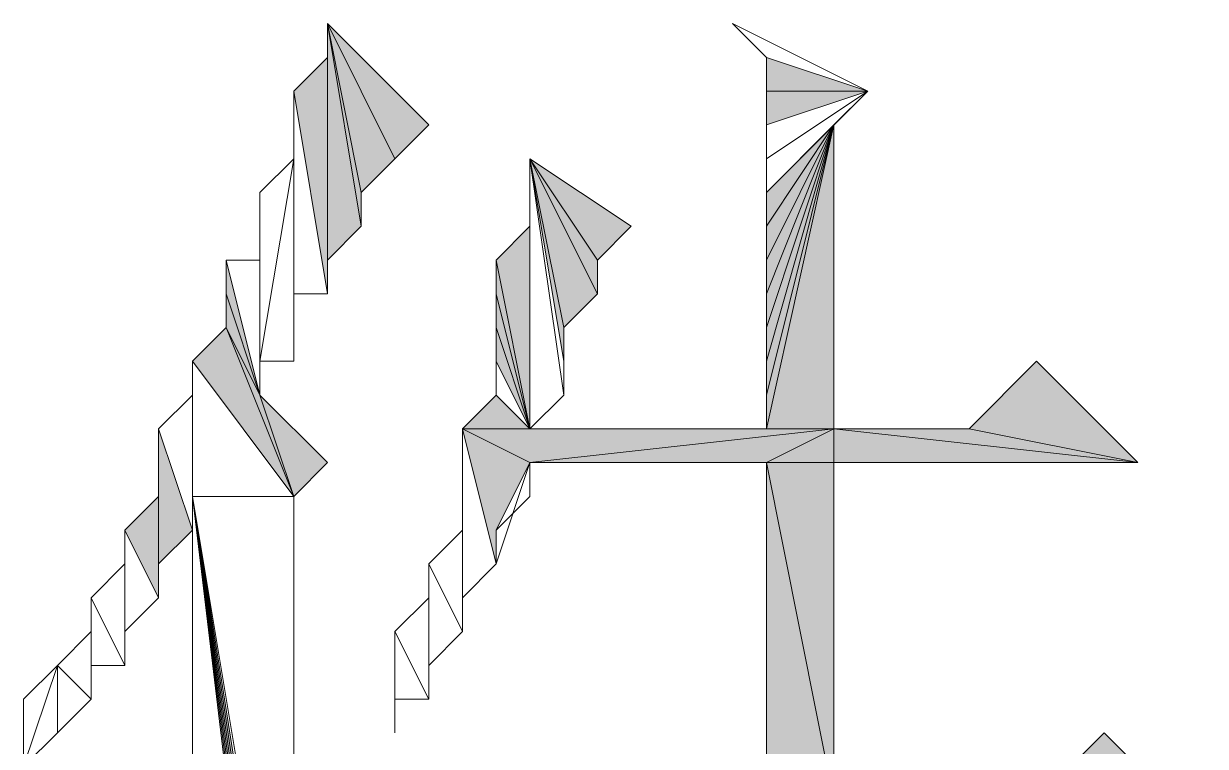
# Model space of a CAD drawing. Header units: inches. Extents: x -244 to 17, y 0 to 370.
# Drawn here: x -0.053 to 2.17, y 12.558 to 13.917 of the extents above; entities that cross this region are included whole.
import ezdxf

# ---------------------------------------------------------------- set-up
doc = ezdxf.new("R2010")
doc.units = ezdxf.units.IN
doc.header["$MEASUREMENT"] = 0
doc.layers.add('图层 1', color=7, linetype='Continuous')

# ---------------------------------------------------------------- blocks, each defined once
blk = doc.blocks.new('block 2')
at = {"layer": '图层 1', "true_color": 0xffffff}
h = blk.add_hatch(color=7, dxfattribs=at)
h.dxf.hatch_style = 2
h.paths.add_polyline_path([(33.0201, 20.447), (33.274, 20.447), (33.0834, 20.3836)])
h.paths.add_polyline_path([(33.0834, 20.5104), (33.147, 20.447), (32.9565, 20.447)])
h = blk.add_hatch(color=7, dxfattribs=at)
h.dxf.hatch_style = 2
h.paths.add_polyline_path([(33.147, 20.3836), (31.6231, 20.1931), (31.5595, 20.1931)])
h.paths.add_polyline_path([(31.6865, 20.1931), (33.147, 20.3836), (31.6231, 20.1931)])
h.paths.add_polyline_path([(31.75, 20.1931), (31.6865, 20.1931), (33.147, 20.3836)])
h = blk.add_hatch(color=7, dxfattribs=at)
h.dxf.hatch_style = 2
h.paths.add_polyline_path([(33.147, 20.3836), (31.8136, 20.1931), (31.75, 20.1931)])
h.paths.add_polyline_path([(31.877, 20.1931), (33.147, 20.3836), (31.8136, 20.1931)])
h.paths.add_polyline_path([(31.9405, 20.1931), (31.877, 20.1931), (33.147, 20.3836)])
h = blk.add_hatch(color=7, dxfattribs=at)
h.dxf.hatch_style = 2
h.paths.add_polyline_path([(33.147, 20.1931), (33.4645, 20.3199), (33.4011, 20.3836)])
h.paths.add_polyline_path([(33.3375, 20.2565), (33.147, 20.1931), (33.4645, 20.3199)])
h = blk.add_hatch(color=7, dxfattribs=at)
h.dxf.hatch_style = 2
h.paths.add_polyline_path([(33.3375, 20.2565), (33.528, 20.3199), (33.4645, 20.3199)])
h.paths.add_polyline_path([(33.5916, 20.3199), (33.3375, 20.2565), (33.528, 20.3199)])
h = blk.add_hatch(color=7, dxfattribs=at)
h.dxf.hatch_style = 2
h.paths.add_polyline_path([(33.3375, 20.2565), (33.147, 20.1931), (33.2106, 20.1294)])
h = blk.add_hatch(color=7, dxfattribs=at)
h.dxf.hatch_style = 2
h.paths.add_polyline_path([(33.9091, 20.1931), (33.9725, 20.1294), (33.528, 20.1294)])
h = blk.add_hatch(color=7, dxfattribs=at)
h.dxf.hatch_style = 2
h.paths.add_polyline_path([(34.036, 20.1294), (33.7185, 20.066), (33.7819, 20.0026)])
h.paths.add_polyline_path([(33.655, 20.066), (34.036, 20.1294), (33.7185, 20.066)])
h.paths.add_polyline_path([(33.5916, 20.1294), (33.655, 20.066), (34.036, 20.1294)])
h = blk.add_hatch(color=7, dxfattribs=at)
h.dxf.hatch_style = 2
h.paths.add_polyline_path([(34.036, 20.1294), (33.7819, 20.0026), (33.8455, 19.9388)])
h = blk.add_hatch(color=7, dxfattribs=at)
h.dxf.hatch_style = 2
h.paths.add_polyline_path([(33.2106, 19.7487), (33.0201, 19.8121), (33.274, 19.8755)])
h.paths.add_polyline_path([(33.0834, 19.8121), (33.2106, 19.7487), (33.0201, 19.8121)])
h = blk.add_hatch(color=7, dxfattribs=at)
h.dxf.hatch_style = 2
h.paths.add_polyline_path([(33.274, 19.8755), (33.2106, 19.7487), (33.274, 19.1771)])
h = blk.add_hatch(color=7, dxfattribs=at)
h.dxf.hatch_style = 2
h.paths.add_polyline_path([(33.3375, 19.8121), (33.274, 19.7487), (33.274, 19.8755)])
h = blk.add_hatch(color=7, dxfattribs=at)
h.dxf.hatch_style = 2
h.paths.add_polyline_path([(33.274, 19.7487), (33.5916, 19.8121), (33.528, 19.8121)])
h.paths.add_polyline_path([(33.655, 19.7487), (33.274, 19.7487), (33.5916, 19.8121)])
h = blk.add_hatch(color=7, dxfattribs=at)
h.dxf.hatch_style = 2
h.paths.add_polyline_path([(33.274, 19.7487), (33.4645, 19.8121), (33.4011, 19.8121)])
h.paths.add_polyline_path([(33.528, 19.8121), (33.274, 19.7487), (33.4645, 19.8121)])
h = blk.add_hatch(color=7, dxfattribs=at)
h.dxf.hatch_style = 2
h.paths.add_polyline_path([(33.2106, 19.7487), (33.2106, 19.3039), (33.274, 19.1771)])
h = blk.add_hatch(color=7, dxfattribs=at)
h.dxf.hatch_style = 2
h.paths.add_polyline_path([(33.7819, 19.7487), (33.528, 19.6216), (33.5916, 19.6216)])
h.paths.add_polyline_path([(33.4645, 19.6849), (33.7819, 19.7487), (33.528, 19.6216)])
h.paths.add_polyline_path([(33.4011, 19.6849), (33.4645, 19.6849), (33.7819, 19.7487)])
h = blk.add_hatch(color=7, dxfattribs=at)
h.dxf.hatch_style = 2
h.paths.add_polyline_path([(33.7819, 19.7487), (33.5916, 19.6216), (33.655, 19.5582)])
h = blk.add_hatch(color=7, dxfattribs=at)
h.dxf.hatch_style = 2
h.paths.add_polyline_path([(33.2106, 19.3039), (32.5755, 19.1771), (32.5755, 19.3039)])
h.paths.add_polyline_path([(33.2106, 19.1771), (33.2106, 19.3039), (32.5755, 19.1771)])
h = blk.add_hatch(color=7, dxfattribs=at)
h.dxf.hatch_style = 2
h.paths.add_polyline_path([(33.2106, 19.1771), (33.274, 19.1771), (33.2106, 18.6056)])
h.paths.add_polyline_path([(33.2106, 19.3039), (33.2106, 19.1771), (33.274, 19.1771)])
h = blk.add_hatch(color=7, dxfattribs=at)
h.dxf.hatch_style = 2
h.paths.add_polyline_path([(33.8455, 19.1771), (33.274, 19.3039), (33.3375, 19.3039)])
h.paths.add_polyline_path([(33.274, 19.1771), (33.8455, 19.1771), (33.274, 19.3039)])
h = blk.add_hatch(color=7, dxfattribs=at)
h.dxf.hatch_style = 2
h.paths.add_polyline_path([(33.8455, 19.1771), (33.4011, 19.3039), (33.4645, 19.3039)])
h.paths.add_polyline_path([(33.3375, 19.3039), (33.8455, 19.1771), (33.4011, 19.3039)])
h = blk.add_hatch(color=7, dxfattribs=at)
h.dxf.hatch_style = 2
h.paths.add_polyline_path([(33.8455, 19.1771), (33.528, 19.3039), (33.5916, 19.3039)])
h.paths.add_polyline_path([(33.4645, 19.3039), (33.8455, 19.1771), (33.528, 19.3039)])
h = blk.add_hatch(color=7, dxfattribs=at)
h.dxf.hatch_style = 2
h.paths.add_polyline_path([(33.8455, 19.1771), (33.655, 19.3039), (33.7185, 19.3039)])
h.paths.add_polyline_path([(33.5916, 19.3039), (33.8455, 19.1771), (33.655, 19.3039)])
h = blk.add_hatch(color=7, dxfattribs=at)
h.dxf.hatch_style = 2
h.paths.add_polyline_path([(33.9091, 19.1134), (33.9091, 19.3039), (33.9725, 19.3039)])
h.paths.add_polyline_path([(33.8455, 19.3039), (33.9091, 19.1134), (33.9091, 19.3039)])
h = blk.add_hatch(color=7, dxfattribs=at)
h.dxf.hatch_style = 2
h.paths.add_polyline_path([(32.5121, 18.4785), (32.5755, 18.7961), (32.5755, 19.1771)])
h.paths.add_polyline_path([(32.7026, 18.669), (32.5121, 18.4785), (32.5755, 18.7961)])
h = blk.add_hatch(color=7, dxfattribs=at)
h.dxf.hatch_style = 2
h.paths.add_polyline_path([(33.2106, 18.6056), (33.274, 18.9229), (33.274, 19.1771)])
h.paths.add_polyline_path([(33.4011, 18.7961), (33.2106, 18.6056), (33.274, 18.9229)])
at = {"layer": '图层 1', "lineweight": 0}
for points in [[(32.5755, 20.7009), (32.7026, 20.7009), (32.639, 20.7009), (32.5755, 20.7009)], [(32.639, 20.7009), (32.5755, 20.7009), (32.7026, 20.7009), (32.639, 20.7009)], [(32.639, 20.7009), (32.7026, 20.6375), (32.8295, 20.6375), (32.639, 20.7009)], [(32.766, 20.7009), (32.639, 20.7009), (32.8295, 20.6375), (32.766, 20.7009)], [(32.7026, 20.7009), (32.639, 20.7009), (32.766, 20.7009), (32.7026, 20.7009)], [(32.7026, 20.6375), (32.8295, 20.6375), (32.766, 20.5741), (32.7026, 20.6375)], [(32.8295, 20.6375), (32.8931, 20.5741), (32.766, 20.5741), (32.8295, 20.6375)], [(32.766, 20.5741), (32.9565, 20.5741), (32.8295, 20.5741), (32.766, 20.5741)], [(32.8931, 20.5741), (32.766, 20.5741), (32.9565, 20.5741), (32.8931, 20.5741)], [(32.9565, 20.5741), (33.0201, 20.5104), (32.8295, 20.5104), (32.9565, 20.5741)], [(32.8295, 20.5741), (32.9565, 20.5741), (32.8295, 20.5104), (32.8295, 20.5741)], [(32.8295, 20.5104), (33.0834, 20.5104), (32.8931, 20.5104), (32.8295, 20.5104)], [(33.0201, 20.5104), (32.8295, 20.5104), (33.0834, 20.5104), (33.0201, 20.5104)], [(32.8931, 20.5104), (33.0834, 20.5104), (32.9565, 20.447), (32.8931, 20.5104)], [(33.0834, 20.5104), (33.147, 20.447), (32.9565, 20.447), (33.0834, 20.5104)], [(32.9565, 20.447), (33.2106, 20.447), (33.0201, 20.447), (32.9565, 20.447)], [(33.147, 20.447), (32.9565, 20.447), (33.2106, 20.447), (33.147, 20.447)], [(33.0201, 20.447), (33.274, 20.447), (33.0834, 20.3836), (33.0201, 20.447)], [(33.2106, 20.447), (33.0201, 20.447), (33.274, 20.447), (33.2106, 20.447)], [(33.274, 20.447), (33.3375, 20.3836), (33.0834, 20.3836), (33.274, 20.447)], [(33.147, 20.3836), (31.6231, 20.1931), (31.5595, 20.1931), (33.147, 20.3836)], [(32.0041, 20.3836), (33.147, 20.3836), (31.5595, 20.1931), (32.0041, 20.3836)], [(31.6865, 20.1931), (33.147, 20.3836), (31.6231, 20.1931), (31.6865, 20.1931)], [(31.75, 20.1931), (31.6865, 20.1931), (33.147, 20.3836), (31.75, 20.1931)], [(33.147, 20.3836), (31.8136, 20.1931), (31.75, 20.1931), (33.147, 20.3836)], [(31.877, 20.1931), (33.147, 20.3836), (31.8136, 20.1931), (31.877, 20.1931)], [(31.9405, 20.1931), (31.877, 20.1931), (33.147, 20.3836), (31.9405, 20.1931)], [(33.147, 20.3836), (32.0041, 20.1931), (31.9405, 20.1931), (33.147, 20.3836)], [(33.147, 20.1931), (32.0041, 20.1931), (33.147, 20.3836), (33.147, 20.1931)], [(33.0834, 20.3836), (33.4011, 20.3836), (33.147, 20.3836), (33.0834, 20.3836)], [(33.3375, 20.3836), (33.0834, 20.3836), (33.4011, 20.3836), (33.3375, 20.3836)], [(33.147, 20.1931), (33.4645, 20.3199), (33.4011, 20.3836), (33.147, 20.1931)], [(33.147, 20.3836), (33.4011, 20.3836), (33.147, 20.1931), (33.147, 20.3836)], [(33.3375, 20.2565), (33.147, 20.1931), (33.4645, 20.3199), (33.3375, 20.2565)], [(33.5916, 20.3199), (33.5916, 20.2565), (33.3375, 20.2565), (33.5916, 20.3199)], [(33.3375, 20.2565), (33.528, 20.3199), (33.4645, 20.3199), (33.3375, 20.2565)], [(33.5916, 20.3199), (33.3375, 20.2565), (33.528, 20.3199), (33.5916, 20.3199)], [(33.3375, 20.2565), (33.147, 20.1931), (33.2106, 20.1294), (33.3375, 20.2565)], [(33.3375, 20.2565), (33.7185, 20.2565), (33.4011, 20.2565), (33.3375, 20.2565)], [(33.655, 20.2565), (33.3375, 20.2565), (33.7185, 20.2565), (33.655, 20.2565)], [(33.5916, 20.2565), (33.3375, 20.2565), (33.655, 20.2565), (33.5916, 20.2565)], [(33.4011, 20.2565), (33.7819, 20.1931), (33.4011, 20.1931), (33.4011, 20.2565)], [(33.7185, 20.2565), (33.4011, 20.2565), (33.7819, 20.1931), (33.7185, 20.2565)], [(33.4011, 20.1931), (33.8455, 20.1931), (33.4645, 20.1931), (33.4011, 20.1931)], [(33.7819, 20.1931), (33.4011, 20.1931), (33.8455, 20.1931), (33.7819, 20.1931)], [(33.4645, 20.1931), (33.9091, 20.1931), (33.528, 20.1931), (33.4645, 20.1931)], [(33.8455, 20.1931), (33.4645, 20.1931), (33.9091, 20.1931), (33.8455, 20.1931)], [(33.9091, 20.1931), (33.9725, 20.1294), (33.528, 20.1294), (33.9091, 20.1931)], [(33.528, 20.1931), (33.9091, 20.1931), (33.528, 20.1294), (33.528, 20.1931)], [(33.528, 20.1294), (34.036, 20.1294), (33.5916, 20.1294), (33.528, 20.1294)], [(33.9725, 20.1294), (33.528, 20.1294), (34.036, 20.1294), (33.9725, 20.1294)], [(33.5916, 20.1294), (33.655, 20.066), (34.036, 20.1294), (33.5916, 20.1294)], [(33.655, 20.066), (34.036, 20.1294), (33.7185, 20.066), (33.655, 20.066)], [(34.036, 20.1294), (33.7185, 20.066), (33.7819, 20.0026), (34.036, 20.1294)], [(34.036, 20.1294), (33.7819, 20.0026), (33.8455, 19.9388), (34.036, 20.1294)], [(32.7026, 20.0026), (32.8295, 20.0026), (32.766, 20.0026), (32.7026, 20.0026)], [(32.766, 20.0026), (32.7026, 20.0026), (32.8295, 20.0026), (32.766, 20.0026)], [(32.8931, 20.0026), (32.766, 19.9388), (32.9565, 19.9388), (32.8931, 20.0026)], [(32.766, 20.0026), (32.8931, 20.0026), (32.766, 19.9388), (32.766, 20.0026)], [(32.8295, 20.0026), (32.766, 20.0026), (32.8931, 20.0026), (32.8295, 20.0026)], [(32.766, 19.9388), (32.9565, 19.9388), (32.8295, 19.9388), (32.766, 19.9388)], [(32.8295, 19.9388), (33.0201, 19.9388), (32.8931, 19.8755), (32.8295, 19.9388)], [(32.9565, 19.9388), (32.8295, 19.9388), (33.0201, 19.9388), (32.9565, 19.9388)], [(33.0201, 19.9388), (33.0834, 19.8755), (32.8931, 19.8755), (33.0201, 19.9388)], [(32.8931, 19.8755), (33.2106, 19.8755), (32.9565, 19.8755), (32.8931, 19.8755)], [(33.147, 19.8755), (32.8931, 19.8755), (33.2106, 19.8755), (33.147, 19.8755)], [(33.0834, 19.8755), (33.147, 19.8755), (32.8931, 19.8755), (33.0834, 19.8755)], [(32.9565, 19.8755), (33.274, 19.8755), (33.0201, 19.8121), (32.9565, 19.8755)], [(33.2106, 19.8755), (32.9565, 19.8755), (33.274, 19.8755), (33.2106, 19.8755)], [(33.2106, 19.7487), (33.0201, 19.8121), (33.274, 19.8755), (33.2106, 19.7487)], [(33.274, 19.8755), (33.2106, 19.7487), (33.274, 19.1771), (33.274, 19.8755)], [(33.274, 19.7487), (33.274, 19.8755), (33.274, 19.1771), (33.274, 19.7487)], [(33.3375, 19.8121), (33.274, 19.7487), (33.274, 19.8755), (33.3375, 19.8121)], [(33.0834, 19.8121), (33.2106, 19.7487), (33.0201, 19.8121), (33.0834, 19.8121)], [(33.147, 19.7487), (33.2106, 19.7487), (33.0834, 19.8121), (33.147, 19.7487)], [(33.274, 19.7487), (33.5916, 19.8121), (33.528, 19.8121), (33.274, 19.7487)], [(33.655, 19.7487), (33.274, 19.7487), (33.5916, 19.8121), (33.655, 19.7487)], [(33.274, 19.7487), (33.4645, 19.8121), (33.4011, 19.8121), (33.274, 19.7487)], [(33.528, 19.8121), (33.274, 19.7487), (33.4645, 19.8121), (33.528, 19.8121)], [(33.3375, 19.8121), (33.4011, 19.8121), (33.274, 19.7487), (33.3375, 19.8121)], [(33.2106, 19.7487), (33.2106, 19.3039), (33.274, 19.1771), (33.2106, 19.7487)], [(33.274, 19.7487), (33.3375, 19.6849), (33.7819, 19.7487), (33.274, 19.7487)], [(33.274, 19.7487), (33.7185, 19.7487), (33.655, 19.7487), (33.274, 19.7487)], [(33.7819, 19.7487), (33.274, 19.7487), (33.7185, 19.7487), (33.7819, 19.7487)], [(33.274, 19.7487), (33.274, 19.3039), (33.274, 19.1771), (33.274, 19.7487)], [(33.3375, 19.6849), (33.7819, 19.7487), (33.4011, 19.6849), (33.3375, 19.6849)], [(33.4011, 19.6849), (33.4645, 19.6849), (33.7819, 19.7487), (33.4011, 19.6849)], [(33.4645, 19.6849), (33.7819, 19.7487), (33.528, 19.6216), (33.4645, 19.6849)], [(33.7819, 19.7487), (33.528, 19.6216), (33.5916, 19.6216), (33.7819, 19.7487)], [(33.7819, 19.7487), (33.5916, 19.6216), (33.655, 19.5582), (33.7819, 19.7487)], [(33.9725, 19.3039), (33.9091, 19.1134), (34.036, 19.3677), (33.9725, 19.3039)], [(33.2106, 19.3039), (32.5755, 19.1771), (32.5755, 19.3039), (33.2106, 19.3039)], [(33.2106, 19.1771), (33.2106, 19.3039), (32.5755, 19.1771), (33.2106, 19.1771)], [(33.2106, 19.3039), (33.2106, 19.1771), (33.274, 19.1771), (33.2106, 19.3039)], [(33.8455, 19.1771), (33.274, 19.3039), (33.3375, 19.3039), (33.8455, 19.1771)], [(33.274, 19.1771), (33.8455, 19.1771), (33.274, 19.3039), (33.274, 19.1771)], [(33.3375, 19.3039), (33.8455, 19.1771), (33.4011, 19.3039), (33.3375, 19.3039)], [(33.8455, 19.1771), (33.4011, 19.3039), (33.4645, 19.3039), (33.8455, 19.1771)], [(33.4645, 19.3039), (33.8455, 19.1771), (33.528, 19.3039), (33.4645, 19.3039)], [(33.8455, 19.1771), (33.528, 19.3039), (33.5916, 19.3039), (33.8455, 19.1771)], [(33.5916, 19.3039), (33.8455, 19.1771), (33.655, 19.3039), (33.5916, 19.3039)], [(33.8455, 19.1771), (33.655, 19.3039), (33.7185, 19.3039), (33.8455, 19.1771)], [(33.7185, 19.3039), (33.9091, 19.1134), (33.7819, 19.3039), (33.7185, 19.3039)], [(33.8455, 19.1771), (33.7185, 19.3039), (33.9091, 19.1134), (33.8455, 19.1771)], [(33.9091, 19.1134), (33.7819, 19.3039), (33.8455, 19.3039), (33.9091, 19.1134)], [(33.8455, 19.3039), (33.9091, 19.1134), (33.9091, 19.3039), (33.8455, 19.3039)], [(33.9091, 19.1134), (33.9091, 19.3039), (33.9725, 19.3039), (33.9091, 19.1134)], [(33.2106, 18.6056), (33.274, 18.9229), (33.274, 19.1771), (33.2106, 18.6056)], [(33.2106, 19.1771), (33.274, 19.1771), (33.2106, 18.6056), (33.2106, 19.1771)], [(33.4011, 18.7961), (33.2106, 18.6056), (33.274, 18.9229), (33.4011, 18.7961)], [(32.7026, 18.669), (32.5121, 18.4785), (32.5755, 18.7961), (32.7026, 18.669)]]:
    blk.add_lwpolyline(points, dxfattribs=at)
at = {"layer": '图层 1', "color": 7, "lineweight": 20, "true_color": 0xffffff}
for points in [[(32.5755, 20.7009), (32.7026, 20.7009), (32.639, 20.7009), (32.5755, 20.7009)], [(32.639, 20.7009), (32.5755, 20.7009), (32.7026, 20.7009), (32.639, 20.7009)], [(32.639, 20.7009), (32.7026, 20.6375), (32.8295, 20.6375), (32.639, 20.7009)], [(32.766, 20.7009), (32.639, 20.7009), (32.8295, 20.6375), (32.766, 20.7009)], [(32.7026, 20.7009), (32.639, 20.7009), (32.766, 20.7009), (32.7026, 20.7009)], [(32.7026, 20.6375), (32.8295, 20.6375), (32.766, 20.5741), (32.7026, 20.6375)], [(32.8295, 20.6375), (32.8931, 20.5741), (32.766, 20.5741), (32.8295, 20.6375)], [(32.766, 20.5741), (32.9565, 20.5741), (32.8295, 20.5741), (32.766, 20.5741)], [(32.8931, 20.5741), (32.766, 20.5741), (32.9565, 20.5741), (32.8931, 20.5741)], [(32.9565, 20.5741), (33.0201, 20.5104), (32.8295, 20.5104), (32.9565, 20.5741)], [(32.8295, 20.5741), (32.9565, 20.5741), (32.8295, 20.5104), (32.8295, 20.5741)], [(32.8295, 20.5104), (33.0834, 20.5104), (32.8931, 20.5104), (32.8295, 20.5104)], [(33.0201, 20.5104), (32.8295, 20.5104), (33.0834, 20.5104), (33.0201, 20.5104)], [(32.8931, 20.5104), (33.0834, 20.5104), (32.9565, 20.447), (32.8931, 20.5104)], [(33.0834, 20.5104), (33.147, 20.447), (32.9565, 20.447), (33.0834, 20.5104)], [(32.9565, 20.447), (33.2106, 20.447), (33.0201, 20.447), (32.9565, 20.447)], [(33.147, 20.447), (32.9565, 20.447), (33.2106, 20.447), (33.147, 20.447)], [(33.0201, 20.447), (33.274, 20.447), (33.0834, 20.3836), (33.0201, 20.447)], [(33.2106, 20.447), (33.0201, 20.447), (33.274, 20.447), (33.2106, 20.447)], [(33.274, 20.447), (33.3375, 20.3836), (33.0834, 20.3836), (33.274, 20.447)], [(33.147, 20.3836), (31.6231, 20.1931), (31.5595, 20.1931), (33.147, 20.3836)], [(32.0041, 20.3836), (33.147, 20.3836), (31.5595, 20.1931), (32.0041, 20.3836)], [(31.6865, 20.1931), (33.147, 20.3836), (31.6231, 20.1931), (31.6865, 20.1931)], [(31.75, 20.1931), (31.6865, 20.1931), (33.147, 20.3836), (31.75, 20.1931)], [(33.147, 20.3836), (31.8136, 20.1931), (31.75, 20.1931), (33.147, 20.3836)], [(31.877, 20.1931), (33.147, 20.3836), (31.8136, 20.1931), (31.877, 20.1931)], [(31.9405, 20.1931), (31.877, 20.1931), (33.147, 20.3836), (31.9405, 20.1931)], [(33.147, 20.3836), (32.0041, 20.1931), (31.9405, 20.1931), (33.147, 20.3836)], [(33.147, 20.1931), (32.0041, 20.1931), (33.147, 20.3836), (33.147, 20.1931)], [(33.0834, 20.3836), (33.4011, 20.3836), (33.147, 20.3836), (33.0834, 20.3836)], [(33.3375, 20.3836), (33.0834, 20.3836), (33.4011, 20.3836), (33.3375, 20.3836)], [(33.147, 20.1931), (33.4645, 20.3199), (33.4011, 20.3836), (33.147, 20.1931)], [(33.147, 20.3836), (33.4011, 20.3836), (33.147, 20.1931), (33.147, 20.3836)], [(33.3375, 20.2565), (33.147, 20.1931), (33.4645, 20.3199), (33.3375, 20.2565)], [(33.5916, 20.3199), (33.5916, 20.2565), (33.3375, 20.2565), (33.5916, 20.3199)], [(33.3375, 20.2565), (33.528, 20.3199), (33.4645, 20.3199), (33.3375, 20.2565)], [(33.5916, 20.3199), (33.3375, 20.2565), (33.528, 20.3199), (33.5916, 20.3199)], [(33.3375, 20.2565), (33.147, 20.1931), (33.2106, 20.1294), (33.3375, 20.2565)], [(33.3375, 20.2565), (33.7185, 20.2565), (33.4011, 20.2565), (33.3375, 20.2565)], [(33.655, 20.2565), (33.3375, 20.2565), (33.7185, 20.2565), (33.655, 20.2565)], [(33.5916, 20.2565), (33.3375, 20.2565), (33.655, 20.2565), (33.5916, 20.2565)], [(33.4011, 20.2565), (33.7819, 20.1931), (33.4011, 20.1931), (33.4011, 20.2565)], [(33.7185, 20.2565), (33.4011, 20.2565), (33.7819, 20.1931), (33.7185, 20.2565)], [(33.4011, 20.1931), (33.8455, 20.1931), (33.4645, 20.1931), (33.4011, 20.1931)], [(33.7819, 20.1931), (33.4011, 20.1931), (33.8455, 20.1931), (33.7819, 20.1931)], [(33.4645, 20.1931), (33.9091, 20.1931), (33.528, 20.1931), (33.4645, 20.1931)], [(33.8455, 20.1931), (33.4645, 20.1931), (33.9091, 20.1931), (33.8455, 20.1931)], [(33.9091, 20.1931), (33.9725, 20.1294), (33.528, 20.1294), (33.9091, 20.1931)], [(33.528, 20.1931), (33.9091, 20.1931), (33.528, 20.1294), (33.528, 20.1931)], [(33.528, 20.1294), (34.036, 20.1294), (33.5916, 20.1294), (33.528, 20.1294)], [(33.9725, 20.1294), (33.528, 20.1294), (34.036, 20.1294), (33.9725, 20.1294)], [(33.5916, 20.1294), (33.655, 20.066), (34.036, 20.1294), (33.5916, 20.1294)], [(33.655, 20.066), (34.036, 20.1294), (33.7185, 20.066), (33.655, 20.066)], [(34.036, 20.1294), (33.7185, 20.066), (33.7819, 20.0026), (34.036, 20.1294)], [(34.036, 20.1294), (33.7819, 20.0026), (33.8455, 19.9388), (34.036, 20.1294)], [(32.7026, 20.0026), (32.8295, 20.0026), (32.766, 20.0026), (32.7026, 20.0026)], [(32.766, 20.0026), (32.7026, 20.0026), (32.8295, 20.0026), (32.766, 20.0026)], [(32.8931, 20.0026), (32.766, 19.9388), (32.9565, 19.9388), (32.8931, 20.0026)], [(32.766, 20.0026), (32.8931, 20.0026), (32.766, 19.9388), (32.766, 20.0026)], [(32.8295, 20.0026), (32.766, 20.0026), (32.8931, 20.0026), (32.8295, 20.0026)], [(32.766, 19.9388), (32.9565, 19.9388), (32.8295, 19.9388), (32.766, 19.9388)], [(32.8295, 19.9388), (33.0201, 19.9388), (32.8931, 19.8755), (32.8295, 19.9388)], [(32.9565, 19.9388), (32.8295, 19.9388), (33.0201, 19.9388), (32.9565, 19.9388)], [(33.0201, 19.9388), (33.0834, 19.8755), (32.8931, 19.8755), (33.0201, 19.9388)], [(32.8931, 19.8755), (33.2106, 19.8755), (32.9565, 19.8755), (32.8931, 19.8755)], [(33.147, 19.8755), (32.8931, 19.8755), (33.2106, 19.8755), (33.147, 19.8755)], [(33.0834, 19.8755), (33.147, 19.8755), (32.8931, 19.8755), (33.0834, 19.8755)], [(32.9565, 19.8755), (33.274, 19.8755), (33.0201, 19.8121), (32.9565, 19.8755)], [(33.2106, 19.8755), (32.9565, 19.8755), (33.274, 19.8755), (33.2106, 19.8755)], [(33.2106, 19.7487), (33.0201, 19.8121), (33.274, 19.8755), (33.2106, 19.7487)], [(33.274, 19.8755), (33.2106, 19.7487), (33.274, 19.1771), (33.274, 19.8755)], [(33.274, 19.7487), (33.274, 19.8755), (33.274, 19.1771), (33.274, 19.7487)], [(33.3375, 19.8121), (33.274, 19.7487), (33.274, 19.8755), (33.3375, 19.8121)], [(33.0834, 19.8121), (33.2106, 19.7487), (33.0201, 19.8121), (33.0834, 19.8121)], [(33.147, 19.7487), (33.2106, 19.7487), (33.0834, 19.8121), (33.147, 19.7487)], [(33.274, 19.7487), (33.5916, 19.8121), (33.528, 19.8121), (33.274, 19.7487)], [(33.655, 19.7487), (33.274, 19.7487), (33.5916, 19.8121), (33.655, 19.7487)], [(33.274, 19.7487), (33.4645, 19.8121), (33.4011, 19.8121), (33.274, 19.7487)], [(33.528, 19.8121), (33.274, 19.7487), (33.4645, 19.8121), (33.528, 19.8121)], [(33.3375, 19.8121), (33.4011, 19.8121), (33.274, 19.7487), (33.3375, 19.8121)], [(33.2106, 19.7487), (33.2106, 19.3039), (33.274, 19.1771), (33.2106, 19.7487)], [(33.274, 19.7487), (33.3375, 19.6849), (33.7819, 19.7487), (33.274, 19.7487)], [(33.274, 19.7487), (33.7185, 19.7487), (33.655, 19.7487), (33.274, 19.7487)], [(33.7819, 19.7487), (33.274, 19.7487), (33.7185, 19.7487), (33.7819, 19.7487)], [(33.274, 19.7487), (33.274, 19.3039), (33.274, 19.1771), (33.274, 19.7487)], [(33.3375, 19.6849), (33.7819, 19.7487), (33.4011, 19.6849), (33.3375, 19.6849)], [(33.4011, 19.6849), (33.4645, 19.6849), (33.7819, 19.7487), (33.4011, 19.6849)], [(33.4645, 19.6849), (33.7819, 19.7487), (33.528, 19.6216), (33.4645, 19.6849)], [(33.7819, 19.7487), (33.528, 19.6216), (33.5916, 19.6216), (33.7819, 19.7487)], [(33.7819, 19.7487), (33.5916, 19.6216), (33.655, 19.5582), (33.7819, 19.7487)], [(33.9725, 19.3039), (33.9091, 19.1134), (34.036, 19.3677), (33.9725, 19.3039)], [(33.2106, 19.3039), (32.5755, 19.1771), (32.5755, 19.3039), (33.2106, 19.3039)], [(33.2106, 19.1771), (33.2106, 19.3039), (32.5755, 19.1771), (33.2106, 19.1771)], [(33.2106, 19.3039), (33.2106, 19.1771), (33.274, 19.1771), (33.2106, 19.3039)], [(33.8455, 19.1771), (33.274, 19.3039), (33.3375, 19.3039), (33.8455, 19.1771)], [(33.274, 19.1771), (33.8455, 19.1771), (33.274, 19.3039), (33.274, 19.1771)], [(33.3375, 19.3039), (33.8455, 19.1771), (33.4011, 19.3039), (33.3375, 19.3039)], [(33.8455, 19.1771), (33.4011, 19.3039), (33.4645, 19.3039), (33.8455, 19.1771)], [(33.4645, 19.3039), (33.8455, 19.1771), (33.528, 19.3039), (33.4645, 19.3039)], [(33.8455, 19.1771), (33.528, 19.3039), (33.5916, 19.3039), (33.8455, 19.1771)], [(33.5916, 19.3039), (33.8455, 19.1771), (33.655, 19.3039), (33.5916, 19.3039)], [(33.8455, 19.1771), (33.655, 19.3039), (33.7185, 19.3039), (33.8455, 19.1771)], [(33.7185, 19.3039), (33.9091, 19.1134), (33.7819, 19.3039), (33.7185, 19.3039)], [(33.8455, 19.1771), (33.7185, 19.3039), (33.9091, 19.1134), (33.8455, 19.1771)], [(33.9091, 19.1134), (33.7819, 19.3039), (33.8455, 19.3039), (33.9091, 19.1134)], [(33.8455, 19.3039), (33.9091, 19.1134), (33.9091, 19.3039), (33.8455, 19.3039)], [(33.9091, 19.1134), (33.9091, 19.3039), (33.9725, 19.3039), (33.9091, 19.1134)], [(33.2106, 18.6056), (33.274, 18.9229), (33.274, 19.1771), (33.2106, 18.6056)], [(33.2106, 19.1771), (33.274, 19.1771), (33.2106, 18.6056), (33.2106, 19.1771)], [(33.4011, 18.7961), (33.2106, 18.6056), (33.274, 18.9229), (33.4011, 18.7961)], [(32.7026, 18.669), (32.5121, 18.4785), (32.5755, 18.7961), (32.7026, 18.669)]]:
    blk.add_lwpolyline(points, dxfattribs=at)
at = {"layer": '图层 1', "lineweight": 0}
for points, knots in [([(32.639, 20.7009), (32.639, 20.7009), (32.766, 20.7009), (32.766, 20.7009), (32.766, 20.7009), (32.639, 20.7009), (32.639, 20.7009)], [0, 0, 0, 0, 1, 1, 1, 2, 2, 2, 2]), ([(32.8295, 20.6375), (32.8295, 20.6375), (32.7026, 20.6375), (32.7026, 20.6375), (32.7026, 20.6375), (32.8295, 20.6375), (32.8295, 20.6375)], [0, 0, 0, 0, 1, 1, 1, 2, 2, 2, 2]), ([(32.7026, 20.6375), (32.7026, 20.6375), (32.8295, 20.6375), (32.8295, 20.6375), (32.8295, 20.6375), (32.7026, 20.6375), (32.7026, 20.6375)], [0, 0, 0, 0, 1, 1, 1, 2, 2, 2, 2]), ([(32.9565, 20.5741), (32.9565, 20.5741), (32.8295, 20.5741), (32.8295, 20.5741), (32.8295, 20.5741), (32.9565, 20.5741), (32.9565, 20.5741)], [0, 0, 0, 0, 1, 1, 1, 2, 2, 2, 2]), ([(33.0834, 20.5104), (33.0834, 20.5104), (32.8931, 20.5104), (32.8931, 20.5104), (32.8931, 20.5104), (33.0834, 20.5104), (33.0834, 20.5104)], [0, 0, 0, 0, 1, 1, 1, 2, 2, 2, 2]), ([(33.147, 20.3836), (33.147, 20.3836), (31.5595, 20.1931), (31.5595, 20.1931), (31.5595, 20.1931), (33.147, 20.3836), (33.147, 20.3836)], [0, 0, 0, 0, 1, 1, 1, 2, 2, 2, 2]), ([(32.0041, 20.1931), (32.0041, 20.1931), (33.147, 20.3836), (33.147, 20.3836), (33.147, 20.3836), (32.0041, 20.1931), (32.0041, 20.1931)], [0, 0, 0, 0, 1, 1, 1, 2, 2, 2, 2]), ([(33.147, 20.3836), (33.147, 20.3836), (32.0041, 20.3836), (32.0041, 20.3836), (32.0041, 20.3836), (33.147, 20.3836), (33.147, 20.3836)], [0, 0, 0, 0, 1, 1, 1, 2, 2, 2, 2]), ([(33.4011, 20.3836), (33.4011, 20.3836), (33.147, 20.3836), (33.147, 20.3836), (33.147, 20.3836), (33.4011, 20.3836), (33.4011, 20.3836)], [0, 0, 0, 0, 1, 1, 1, 2, 2, 2, 2]), ([(33.3375, 20.2565), (33.3375, 20.2565), (33.655, 20.2565), (33.655, 20.2565), (33.655, 20.2565), (33.3375, 20.2565), (33.3375, 20.2565)], [0, 0, 0, 0, 1, 1, 1, 2, 2, 2, 2]), ([(33.3375, 20.2565), (33.3375, 20.2565), (33.655, 20.2565), (33.655, 20.2565), (33.655, 20.2565), (33.3375, 20.2565), (33.3375, 20.2565)], [0, 0, 0, 0, 1, 1, 1, 2, 2, 2, 2]), ([(33.9091, 20.1931), (33.9091, 20.1931), (33.528, 20.1931), (33.528, 20.1931), (33.528, 20.1931), (33.9091, 20.1931), (33.9091, 20.1931)], [0, 0, 0, 0, 1, 1, 1, 2, 2, 2, 2]), ([(32.7026, 20.0026), (32.7026, 20.0026), (32.766, 20.0026), (32.766, 20.0026), (32.766, 20.0026), (32.7026, 20.0026), (32.7026, 20.0026)], [0, 0, 0, 0, 1, 1, 1, 2, 2, 2, 2]), ([(32.9565, 19.9388), (32.9565, 19.9388), (32.9565, 19.9388), (32.9565, 19.9388), (32.9565, 19.9388), (32.8295, 19.9388), (32.8295, 19.9388), (32.8295, 19.9388), (32.9565, 19.9388), (32.9565, 19.9388)], [0, 0, 0, 0, 1, 1, 1, 2, 2, 2, 3, 3, 3, 3]), ([(33.0834, 19.8755), (33.0834, 19.8755), (32.8931, 19.8755), (32.8931, 19.8755), (32.8931, 19.8755), (33.0834, 19.8755), (33.0834, 19.8755)], [0, 0, 0, 0, 1, 1, 1, 2, 2, 2, 2]), ([(33.2106, 19.8755), (33.2106, 19.8755), (33.2106, 19.8755), (33.2106, 19.8755), (33.2106, 19.8755), (32.9565, 19.8755), (32.9565, 19.8755), (32.9565, 19.8755), (33.2106, 19.8755), (33.2106, 19.8755)], [0, 0, 0, 0, 1, 1, 1, 2, 2, 2, 3, 3, 3, 3]), ([(33.2106, 19.7487), (33.2106, 19.7487), (33.0834, 19.8121), (33.0834, 19.8121), (33.0834, 19.8121), (33.2106, 19.7487), (33.2106, 19.7487)], [0, 0, 0, 0, 1, 1, 1, 2, 2, 2, 2]), ([(33.4011, 19.8121), (33.4011, 19.8121), (33.274, 19.7487), (33.274, 19.7487), (33.274, 19.7487), (33.4011, 19.8121), (33.4011, 19.8121)], [0, 0, 0, 0, 1, 1, 1, 2, 2, 2, 2]), ([(33.7819, 19.7487), (33.7819, 19.7487), (33.4011, 19.6849), (33.4011, 19.6849), (33.4011, 19.6849), (33.7819, 19.7487), (33.7819, 19.7487)], [0, 0, 0, 0, 1, 1, 1, 2, 2, 2, 2]), ([(33.9091, 19.1134), (33.9091, 19.1134), (34.036, 19.3677), (34.036, 19.3677), (34.036, 19.3677), (33.9091, 19.1134), (33.9091, 19.1134)], [0, 0, 0, 0, 1, 1, 1, 2, 2, 2, 2]), ([(33.7185, 19.3039), (33.7185, 19.3039), (33.8455, 19.1771), (33.8455, 19.1771), (33.8455, 19.1771), (33.7185, 19.3039), (33.7185, 19.3039)], [0, 0, 0, 0, 1, 1, 1, 2, 2, 2, 2])]:
    blk.add_open_spline(points, degree=3, knots=knots, dxfattribs=at)
at = {"layer": '图层 1', "color": 7, "lineweight": 20, "true_color": 0xffffff}
for points, knots in [([(32.639, 20.7009), (32.639, 20.7009), (32.766, 20.7009), (32.766, 20.7009), (32.766, 20.7009), (32.639, 20.7009), (32.639, 20.7009)], [0, 0, 0, 0, 1, 1, 1, 2, 2, 2, 2]), ([(32.8295, 20.6375), (32.8295, 20.6375), (32.7026, 20.6375), (32.7026, 20.6375), (32.7026, 20.6375), (32.8295, 20.6375), (32.8295, 20.6375)], [0, 0, 0, 0, 1, 1, 1, 2, 2, 2, 2]), ([(32.7026, 20.6375), (32.7026, 20.6375), (32.8295, 20.6375), (32.8295, 20.6375), (32.8295, 20.6375), (32.7026, 20.6375), (32.7026, 20.6375)], [0, 0, 0, 0, 1, 1, 1, 2, 2, 2, 2]), ([(32.9565, 20.5741), (32.9565, 20.5741), (32.8295, 20.5741), (32.8295, 20.5741), (32.8295, 20.5741), (32.9565, 20.5741), (32.9565, 20.5741)], [0, 0, 0, 0, 1, 1, 1, 2, 2, 2, 2]), ([(33.0834, 20.5104), (33.0834, 20.5104), (32.8931, 20.5104), (32.8931, 20.5104), (32.8931, 20.5104), (33.0834, 20.5104), (33.0834, 20.5104)], [0, 0, 0, 0, 1, 1, 1, 2, 2, 2, 2]), ([(33.147, 20.3836), (33.147, 20.3836), (31.5595, 20.1931), (31.5595, 20.1931), (31.5595, 20.1931), (33.147, 20.3836), (33.147, 20.3836)], [0, 0, 0, 0, 1, 1, 1, 2, 2, 2, 2]), ([(32.0041, 20.1931), (32.0041, 20.1931), (33.147, 20.3836), (33.147, 20.3836), (33.147, 20.3836), (32.0041, 20.1931), (32.0041, 20.1931)], [0, 0, 0, 0, 1, 1, 1, 2, 2, 2, 2]), ([(33.147, 20.3836), (33.147, 20.3836), (32.0041, 20.3836), (32.0041, 20.3836), (32.0041, 20.3836), (33.147, 20.3836), (33.147, 20.3836)], [0, 0, 0, 0, 1, 1, 1, 2, 2, 2, 2]), ([(33.4011, 20.3836), (33.4011, 20.3836), (33.147, 20.3836), (33.147, 20.3836), (33.147, 20.3836), (33.4011, 20.3836), (33.4011, 20.3836)], [0, 0, 0, 0, 1, 1, 1, 2, 2, 2, 2]), ([(33.3375, 20.2565), (33.3375, 20.2565), (33.655, 20.2565), (33.655, 20.2565), (33.655, 20.2565), (33.3375, 20.2565), (33.3375, 20.2565)], [0, 0, 0, 0, 1, 1, 1, 2, 2, 2, 2]), ([(33.3375, 20.2565), (33.3375, 20.2565), (33.655, 20.2565), (33.655, 20.2565), (33.655, 20.2565), (33.3375, 20.2565), (33.3375, 20.2565)], [0, 0, 0, 0, 1, 1, 1, 2, 2, 2, 2]), ([(33.9091, 20.1931), (33.9091, 20.1931), (33.528, 20.1931), (33.528, 20.1931), (33.528, 20.1931), (33.9091, 20.1931), (33.9091, 20.1931)], [0, 0, 0, 0, 1, 1, 1, 2, 2, 2, 2]), ([(32.7026, 20.0026), (32.7026, 20.0026), (32.766, 20.0026), (32.766, 20.0026), (32.766, 20.0026), (32.7026, 20.0026), (32.7026, 20.0026)], [0, 0, 0, 0, 1, 1, 1, 2, 2, 2, 2]), ([(32.9565, 19.9388), (32.9565, 19.9388), (32.9565, 19.9388), (32.9565, 19.9388), (32.9565, 19.9388), (32.8295, 19.9388), (32.8295, 19.9388), (32.8295, 19.9388), (32.9565, 19.9388), (32.9565, 19.9388)], [0, 0, 0, 0, 1, 1, 1, 2, 2, 2, 3, 3, 3, 3]), ([(33.0834, 19.8755), (33.0834, 19.8755), (32.8931, 19.8755), (32.8931, 19.8755), (32.8931, 19.8755), (33.0834, 19.8755), (33.0834, 19.8755)], [0, 0, 0, 0, 1, 1, 1, 2, 2, 2, 2]), ([(33.2106, 19.8755), (33.2106, 19.8755), (33.2106, 19.8755), (33.2106, 19.8755), (33.2106, 19.8755), (32.9565, 19.8755), (32.9565, 19.8755), (32.9565, 19.8755), (33.2106, 19.8755), (33.2106, 19.8755)], [0, 0, 0, 0, 1, 1, 1, 2, 2, 2, 3, 3, 3, 3]), ([(33.2106, 19.7487), (33.2106, 19.7487), (33.0834, 19.8121), (33.0834, 19.8121), (33.0834, 19.8121), (33.2106, 19.7487), (33.2106, 19.7487)], [0, 0, 0, 0, 1, 1, 1, 2, 2, 2, 2]), ([(33.4011, 19.8121), (33.4011, 19.8121), (33.274, 19.7487), (33.274, 19.7487), (33.274, 19.7487), (33.4011, 19.8121), (33.4011, 19.8121)], [0, 0, 0, 0, 1, 1, 1, 2, 2, 2, 2]), ([(33.7819, 19.7487), (33.7819, 19.7487), (33.4011, 19.6849), (33.4011, 19.6849), (33.4011, 19.6849), (33.7819, 19.7487), (33.7819, 19.7487)], [0, 0, 0, 0, 1, 1, 1, 2, 2, 2, 2]), ([(33.9091, 19.1134), (33.9091, 19.1134), (34.036, 19.3677), (34.036, 19.3677), (34.036, 19.3677), (33.9091, 19.1134), (33.9091, 19.1134)], [0, 0, 0, 0, 1, 1, 1, 2, 2, 2, 2]), ([(33.7185, 19.3039), (33.7185, 19.3039), (33.8455, 19.1771), (33.8455, 19.1771), (33.8455, 19.1771), (33.7185, 19.3039), (33.7185, 19.3039)], [0, 0, 0, 0, 1, 1, 1, 2, 2, 2, 2])]:
    blk.add_open_spline(points, degree=3, knots=knots, dxfattribs=at)

msp = doc.modelspace()

# ---------------------------------------------------------------- block references
at = {"layer": '图层 1', "rotation": 90}
msp.add_blockref('block 2', (20.6482, -20.1187), dxfattribs=at)

doc.saveas('drawing.dxf')
